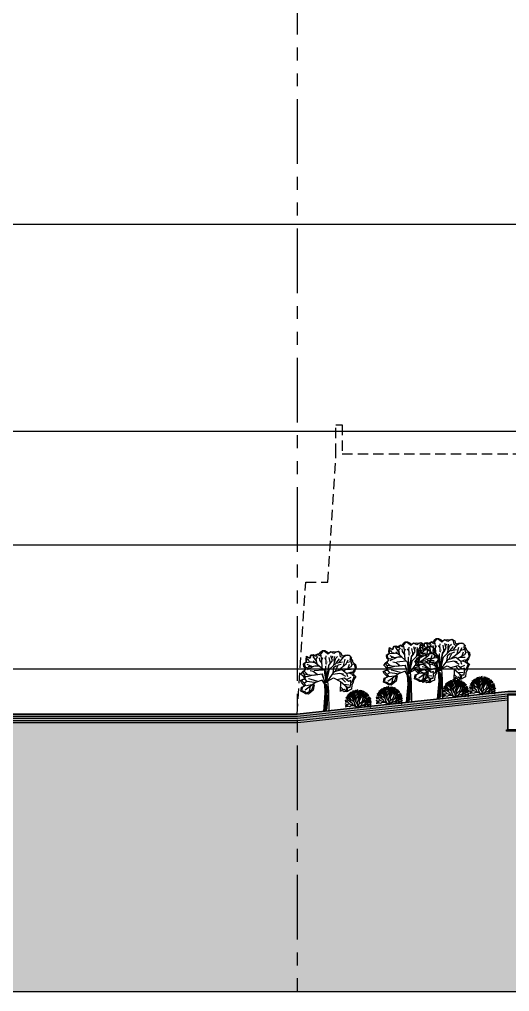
# Model space of a CAD drawing. Header units: millimetres. Extents: x 35054840 to 35483341, y -1288013 to -991013.
# Drawn here: x 35205965 to 35229646, y -1254393 to -1207393 of the extents above; entities that cross this region are included whole.
import ezdxf

# ---------------------------------------------------------------- set-up
doc = ezdxf.new("R2010")
doc.units = ezdxf.units.MM
doc.header["$LTSCALE"] = 1000
doc.header["$MEASUREMENT"] = 0
for name, pattern in [('DASHED', [0.75, 0.5, -0.25]), ('HIDDEN2', [0.1875, 0.125, -0.0625]), ('PHANTOM2', [1.25, 0.625, -0.125, 0.125, -0.125, 0.125, -0.125])]:
    doc.linetypes.add(name, pattern=pattern)
doc.layers.get('0').update_dxf_attribs({"linetype": 'CONTINUOUS'})
doc.layers.get('Defpoints').update_dxf_attribs({"color": 161, "linetype": 'CONTINUOUS'})
for name, color, linetype in [('02_변경L', 7, 'CONTINUOUS'), ('A0-000 XR 단면도$0$250', 250, 'CONTINUOUS'), ('cen', 1, 'CONTINUOUS'), ('con', 2, 'CONTINUOUS'), ('ELE9', 9, 'CONTINUOUS'), ('FIN', 9, 'CONTINUOUS'), ('KZ_횡단_계획선', 3, 'CONTINUOUS'), ('SASAC 도면명', 2, 'CONTINUOUS'), ('대지', 1, 'PHANTOM2')]:
    doc.layers.add(name, color=color, linetype=linetype)
doc.layers.add('Defpionits(Foundation)', color=161, linetype='HIDDEN2', plot=False)

# ---------------------------------------------------------------- blocks, each defined once
blk = doc.blocks.new('sdfsgdfdfg')
at = {"layer": 'cen', "ltscale": 5}
for p, q in [((34536435, -290709), (34739302, -290709)), ((34536435, -300709), (34739302, -300709)), ((34536435, -306209), (34739302, -306209)), ((34536435, -312209), (34739302, -312209))]:
    blk.add_line(p, q, dxfattribs=at)
at = {"layer": '대지', "ltscale": 5}
blk.add_line((34577304, -240916), (34577304, -327809), dxfattribs=at)
blk = doc.blocks.new('A$C59D331AE')
for p, q in [((552, 1678), (579, 1717)), ((579, 1717), (633, 1765)), ((660, 1755), (586, 1669)), ((633, 1765), (701, 1765)), ((728, 1717), (660, 1755)), ((701, 1765), (775, 1726)), ((795, 1659), (728, 1717)), ((775, 1726), (815, 1698)), ((876, 1726), (795, 1659)), ((815, 1698), (896, 1726)), ((970, 1678), (876, 1726)), ((896, 1726), (957, 1736)), ((957, 1736), (1010, 1726)), ((1037, 1717), (970, 1678)), ((1010, 1726), (1091, 1746)), ((1098, 1726), (1037, 1717)), ((1091, 1746), (1172, 1698)), ((1138, 1698), (1098, 1726)), ((1145, 1640), (1138, 1698)), ((1172, 1698), (1186, 1649)), ((168, 1428), (81, 1370)), ((115, 1380), (168, 1428)), ((320, 1429), (148, 1415)), ((162, 1495), (175, 1601)), ((168, 1428), (162, 1495)), ((182, 1505), (168, 1428)), ((175, 1601), (269, 1544)), ((189, 1582), (182, 1505)), ((276, 1544), (189, 1582)), ((256, 1443), (221, 1514)), ((408, 1415), (256, 1443)), ((269, 1544), (303, 1640)), ((296, 1621), (276, 1544)), ((357, 1611), (296, 1621)), ((303, 1640), (364, 1649)), ((451, 1592), (357, 1611)), ((364, 1649), (418, 1630)), ((462, 1457), (364, 1598)), ((540, 1315), (364, 1459)), ((418, 1630), (478, 1659)), ((492, 1669), (451, 1592)), ((452, 1521), (497, 1591)), ((482, 1380), (452, 1521)), ((478, 1659), (552, 1678)), ((552, 1611), (492, 1669)), ((561, 1486), (546, 1556)), ((586, 1669), (552, 1611)), ((625, 1387), (561, 1486)), ((620, 1493), (590, 1668)), ((615, 1493), (644, 1563)), ((629, 1247), (615, 1493)), ((747, 1493), (703, 1556)), ((738, 1528), (747, 1612)), ((747, 1373), (747, 1493)), ((816, 1338), (924, 1479)), ((821, 1331), (890, 1429)), ((865, 1387), (831, 1570)), ((924, 1479), (880, 1619)), ((900, 1535), (944, 1605)), ((964, 1352), (1023, 1549)), ((978, 1521), (993, 1598)), ((983, 1415), (978, 1521)), ((1023, 1549), (1072, 1598)), ((1032, 1405), (1133, 1531)), ((1032, 1405), (1221, 1441)), ((1121, 1422), (1244, 1577)), ((1159, 1582), (1145, 1640)), ((1226, 1563), (1159, 1582)), ((1186, 1649), (1192, 1630)), ((1192, 1630), (1233, 1611)), ((1300, 1611), (1226, 1563)), ((1233, 1611), (1293, 1630)), ((1244, 1324), (1293, 1514)), ((1293, 1630), (1341, 1630)), ((1374, 1630), (1300, 1611)), ((1323, 1380), (1382, 1500)), ((1341, 1630), (1408, 1630)), ((1357, 1429), (1450, 1450)), ((1455, 1592), (1374, 1630)), ((1408, 1630), (1475, 1563)), ((1442, 1486), (1455, 1592)), ((1468, 1467), (1442, 1486)), ((1475, 1563), (1462, 1534)), ((1462, 1534), (1502, 1467)), ((1489, 1361), (1468, 1467)), ((1502, 1467), (1509, 1438)), ((1509, 1438), (1556, 1390)), ((13, 1072), (54, 1139)), ((115, 1187), (54, 1139)), ((54, 1139), (108, 1158)), ((54, 1139), (101, 1072)), ((81, 1370), (88, 1303)), ((88, 1303), (148, 1245)), ((108, 1158), (155, 1235)), ((141, 1284), (115, 1380)), ((148, 1245), (115, 1187)), ((266, 1254), (118, 1275)), ((221, 1057), (123, 1148)), ((155, 1235), (141, 1284)), ((393, 1310), (192, 1212)), ((325, 1303), (197, 1359)), ((540, 1315), (225, 1297)), ((369, 1155), (276, 1176)), ((482, 1071), (369, 1155)), ((659, 1198), (393, 1176)), ((536, 1317), (423, 1317)), ((703, 1176), (536, 1317)), ((708, 1113), (703, 1176)), ((754, 829), (704, 1171)), ((754, 829), (729, 1315)), ((743, 825), (816, 1338)), ((747, 952), (816, 1275)), ((754, 847), (843, 1225)), ((782, 881), (983, 1155)), ((816, 1275), (821, 1331)), ((843, 1225), (1032, 1405)), ((944, 1113), (969, 1282)), ((969, 1282), (1047, 1338)), ((983, 1155), (1200, 1219)), ((1013, 1169), (1092, 1352)), ((1077, 1191), (1323, 1380)), ((1092, 1352), (1175, 1373)), ((1200, 1219), (1337, 1113)), ((1264, 1191), (1465, 1303)), ((1323, 1226), (1470, 1219)), ((1334, 1099), (1486, 1153)), ((1382, 1261), (1421, 1373)), ((1465, 1303), (1514, 1387)), ((1563, 1370), (1489, 1361)), ((1489, 1130), (1522, 1149)), ((1502, 1053), (1489, 1130)), ((1522, 1149), (1596, 1245)), ((1570, 1178), (1522, 1110)), ((1556, 1390), (1596, 1361)), ((1596, 1245), (1563, 1370)), ((1610, 1284), (1570, 1178)), ((1596, 1361), (1610, 1284)), ((0, 899), (13, 908)), ((34, 831), (0, 899)), ((40, 1053), (13, 1072)), ((13, 908), (128, 956)), ((108, 927), (27, 908)), ((27, 908), (101, 822)), ((74, 1033), (40, 1053)), ((128, 956), (74, 1033)), ((326, 1045), (99, 1081)), ((101, 1072), (135, 976)), ((135, 976), (108, 927)), ((187, 867), (118, 825)), ((187, 1008), (123, 1015)), ((192, 867), (128, 945)), ((325, 1043), (187, 1008)), ((403, 839), (187, 867)), ((310, 924), (231, 945)), ((502, 874), (310, 924)), ((641, 1081), (326, 1045)), ((629, 1078), (374, 1043)), ((629, 910), (438, 839)), ((718, 832), (629, 1078)), ((703, 797), (629, 910)), ((728, 771), (641, 1081)), ((738, 938), (708, 1113)), ((728, 832), (738, 938)), ((757, 874), (782, 881)), ((782, 881), (954, 973)), ((817, 577), (792, 883)), ((939, 1078), (1141, 1113)), ((954, 973), (1160, 867)), ((1057, 924), (1273, 980)), ((1141, 1113), (1244, 1092)), ((1158, 865), (1145, 577)), ((1160, 867), (1352, 706)), ((1165, 1106), (1303, 1022)), ((1200, 952), (1303, 846)), ((1273, 980), (1386, 881)), ((1337, 1113), (1362, 1015)), ((1337, 931), (1465, 994)), ((1386, 881), (1465, 910)), ((1396, 1120), (1495, 1078)), ((1426, 888), (1455, 860)), ((1455, 841), (1509, 879)), ((1529, 850), (1489, 764)), ((1556, 1014), (1502, 1053)), ((1509, 879), (1556, 1014)), ((1522, 1110), (1543, 1062)), ((1549, 927), (1529, 850)), ((1543, 1062), (1603, 1014)), ((1603, 1014), (1549, 927)), ((7, 591), (27, 706)), ((88, 552), (7, 591)), ((27, 706), (115, 735)), ((54, 706), (27, 610)), ((27, 610), (121, 581)), ((108, 754), (34, 831)), ((148, 754), (54, 706)), ((101, 822), (148, 754)), ((115, 735), (108, 754)), ((121, 581), (175, 533)), ((438, 839), (133, 615)), ((325, 769), (172, 748)), ((175, 533), (290, 600)), ((370, 619), (229, 504)), ((280, 734), (246, 593)), ((290, 600), (336, 646)), ((336, 646), (389, 797)), ((397, 773), (370, 619)), ((718, 537), (703, 797)), ((733, 565), (728, 771)), ((733, 776), (757, 341)), ((733, 383), (733, 565)), ((754, 355), (738, 629)), ((762, 607), (752, 790)), ((772, 748), (787, 467)), ((830, 0), (817, 577)), ((1145, 600), (1213, 639)), ((1239, 600), (1145, 591)), ((1151, 720), (1224, 650)), ((1213, 639), (1266, 648)), ((1266, 571), (1239, 600)), ((1259, 790), (1411, 776)), ((1266, 648), (1354, 581)), ((1361, 581), (1266, 571)), ((1313, 741), (1347, 600)), ((1354, 581), (1374, 677)), ((1421, 619), (1361, 581)), ((1374, 706), (1442, 706)), ((1374, 677), (1374, 706)), ((1482, 648), (1421, 619)), ((1442, 706), (1455, 793)), ((1455, 793), (1455, 841)), ((1489, 764), (1482, 648)), ((148, 514), (88, 552)), ((229, 504), (148, 514)), ((674, 3), (718, 537)), ((718, 249), (733, 383)), ((723, 39), (754, 355)), ((743, 277), (767, 474)), ((757, 341), (743, 10)), ((787, 467), (772, 263)), ((703, 17), (713, 95)), ((713, 95), (718, 249)), ((772, 263), (767, 67))]:
    blk.add_line(p, q)
for points in [[(724, 1311), (732, 1309), (798, 1466), (805, 1463)], [(733, 987), (742, 987), (724, 1311), (732, 1309)]]:
    blk.add_trace(points)
blk = doc.blocks.new('A$C442A4657')
for p, q in [((132, 395), (44, 526)), ((110, 482), (66, 504)), ((197, 482), (88, 548)), ((241, 548), (110, 592)), ((219, 417), (110, 592)), ((197, 395), (110, 482)), ((241, 548), (132, 636)), ((197, 526), (153, 680)), ((329, 548), (175, 680)), ((329, 636), (197, 702)), ((263, 417), (197, 526)), ((307, 373), (197, 482)), ((263, 658), (219, 724)), ((329, 614), (241, 746)), ((351, 482), (241, 548)), ((329, 702), (263, 746)), ((307, 526), (263, 658)), ((395, 702), (329, 789)), ((395, 504), (329, 702)), ((351, 482), (329, 614)), ((439, 241), (351, 482)), ((373, 702), (395, 833)), ((395, 746), (373, 811)), ((373, 592), (373, 702)), ((482, 680), (395, 746)), ((395, 395), (417, 658)), ((526, 263), (395, 504)), ((417, 658), (439, 833)), ((439, 767), (439, 833)), ((482, 680), (439, 767)), ((439, 614), (504, 767)), ((439, 417), (439, 614)), ((548, 746), (482, 855)), ((504, 548), (482, 680)), ((504, 767), (536, 862)), ((504, 548), (570, 680)), ((526, 263), (504, 548)), ((526, 395), (592, 548)), ((548, 833), (548, 855)), ((570, 680), (548, 833)), ((636, 614), (548, 746)), ((570, 680), (592, 789)), ((636, 767), (592, 877)), ((592, 789), (592, 855)), ((592, 548), (702, 767)), ((636, 680), (680, 811)), ((636, 526), (636, 767)), ((636, 526), (724, 614)), ((636, 417), (636, 526)), ((680, 811), (746, 855)), ((680, 482), (702, 658)), ((680, 482), (811, 658)), ((680, 329), (789, 526)), ((680, 241), (680, 482)), ((724, 789), (702, 855)), ((702, 767), (767, 855)), ((702, 658), (724, 789)), ((702, 680), (789, 746)), ((724, 614), (789, 811)), ((789, 811), (789, 855)), ((789, 746), (877, 811)), ((789, 526), (943, 636)), ((811, 767), (811, 833)), ((811, 658), (811, 767)), ((811, 658), (855, 702)), ((811, 526), (833, 680)), ((811, 307), (899, 504)), ((833, 680), (921, 811)), ((855, 702), (877, 789)), ((855, 395), (877, 636)), ((877, 789), (899, 811)), ((877, 636), (943, 746)), ((899, 504), (965, 614)), ((899, 504), (1009, 570)), ((943, 746), (965, 767)), ((943, 636), (1074, 702)), ((943, 395), (987, 614)), ((965, 614), (987, 702)), ((965, 439), (1118, 658)), ((987, 702), (1009, 746)), ((987, 614), (1031, 724)), ((987, 548), (1096, 570)), ((987, 460), (1162, 482)), ((1009, 570), (1074, 680)), ((1009, 373), (1096, 482)), ((1096, 570), (1140, 614)), ((1096, 373), (1206, 526)), ((1096, 482), (1140, 504)), ((1140, 504), (1162, 548)), ((1162, 482), (1206, 482)), ((153, 351), (0, 307)), ((44, 329), (0, 351)), ((132, 263), (0, 263)), ((22, 175), (0, 197)), ((132, 153), (0, 88)), ((132, 66), (0, 22)), ((110, 395), (22, 417)), ((110, 153), (22, 175)), ((88, 88), (22, 88)), ((110, 285), (44, 329)), ((197, 44), (88, 88)), ((197, 307), (110, 395)), ((219, 175), (110, 285)), ((219, 175), (110, 153)), ((329, 351), (197, 395)), ((329, 219), (197, 307)), ((285, 88), (197, 44)), ((285, 241), (219, 417)), ((395, 110), (219, 175)), ((439, 88), (285, 88)), ((417, 285), (307, 373)), ((395, 110), (329, 219)), ((592, 0), (395, 110)), ((482, 66), (439, 241)), ((504, 66), (439, 241)), ((614, 22), (439, 88)), ((636, 110), (526, 263)), ((570, 197), (636, 417)), ((614, 88), (570, 197)), ((592, 0), (680, 241)), ((592, 0), (767, 132)), ((614, 0), (680, 241)), ((614, 0), (789, 132)), ((658, 175), (811, 307)), ((680, 66), (943, 175)), ((767, 132), (855, 263)), ((789, 132), (921, 110)), ((855, 241), (965, 439)), ((855, 263), (943, 285)), ((921, 285), (1118, 329)), ((921, 110), (1074, 219)), ((921, 110), (1053, 44)), ((943, 285), (1009, 373)), ((943, 175), (1096, 373)), ((965, 88), (987, 44)), ((1009, 373), (1184, 417)), ((1009, 263), (1162, 263)), ((1009, 175), (1140, 153)), ((1031, 66), (1074, 110)), ((1053, 44), (1162, 66)), ((1074, 219), (1184, 307)), ((1074, 219), (1184, 241)), ((1074, 110), (1228, 175)), ((1118, 329), (1228, 439)), ((1118, 329), (1250, 329)), ((1140, 153), (1250, 153)), ((1162, 263), (1250, 175)), ((1162, 66), (1250, 110)), ((1162, 66), (1232, 31)), ((1184, 417), (1228, 460)), ((1184, 307), (1228, 395)), ((1184, 241), (1272, 307)), ((1228, 175), (1250, 197))]:
    blk.add_line(p, q)
blk = doc.blocks.new('종단면-기초')
at = {"layer": 'Defpionits(Foundation)'}
blk.add_lwpolyline([(0, 0), (6200, 0), (6200, -1700), (0, -1700)], close=True, dxfattribs=at)

msp = doc.modelspace()

# ---------------------------------------------------------------- hatches: boundary and pattern name
at = {"layer": 'A0-000 XR 단면도$0$250', "ltscale": 0.5}
h = msp.add_hatch(dxfattribs=at)
h.set_pattern_fill('DOTS', color=256, scale=10000)
h.paths.add_polyline_path([(35365540.7, -1228943), (35350034.8, -1228943), (35341932.6, -1228793), (35338216.3, -1228793), (35338216.3, -1228593), (35338186.3, -1228593), (35338186.3, -1241343), (35332186.3, -1241343), (35332186.3, -1239843), (35323186.3, -1239843), (35323186.3, -1241043), (35318286.3, -1241043), (35318286.3, -1239643), (35312361.3, -1239643), (35312361.3, -1241043), (35307561.3, -1241043), (35307561.3, -1239643), (35295636.3, -1239643), (35295636.3, -1241043), (35290836.3, -1241043), (35290836.3, -1239643), (35284486.3, -1239643), (35284486.3, -1241043), (35279986.3, -1241043), (35279986.3, -1239643), (35273486.3, -1239643), (35273486.3, -1241043), (35268986.3, -1241043), (35268986.3, -1239643), (35262486.3, -1239643), (35262486.3, -1241743), (35257986.3, -1241743), (35257986.3, -1240343), (35251686.3, -1240343), (35251686.3, -1242043), (35246786.3, -1242043), (35246786.3, -1240343), (35235761.3, -1240343), (35235761.3, -1241743), (35229561.3, -1241743), (35229561.3, -1240043), (35233486.3, -1240043), (35233486.3, -1239893), (35229561.3, -1239893), (35219391.1, -1240983), (35178527, -1240983), (35178527, -1254393), (35381393.9, -1254393), (35381388.6, -1228943)])

# ---------------------------------------------------------------- linework, layer by layer
at = {"ltscale": 0.1}
for points in [[(35178527, -1241083), (35219396.4, -1241083), (35229566.6, -1239993), (35233486.3, -1239993)], [(35178527, -1241183), (35219401.7, -1241183), (35229561.3, -1240094.1)], [(35178527, -1241283), (35219407.1, -1241283), (35229561.3, -1240194.7)], [(35178527, -1241383), (35219412.4, -1241383), (35229561.3, -1240295.3)]]:
    msp.add_lwpolyline(points, dxfattribs=at)
at = {"layer": '02_변경L', "linetype": 'DASHED', "elevation": 1}
msp.add_lwpolyline([(35219391.1, -1240983), (35219799.9, -1234593), (35220873.4, -1234593), (35221258.5, -1228393), (35221258.5, -1226993), (35221558.5, -1226993), (35221558.5, -1228393), (35231986.3, -1228393)], dxfattribs=at)
at = {"layer": 'con', "ltscale": 1000, "elevation": 1}
msp.add_lwpolyline([(35235761.3, -1241743), (35229561.3, -1241743), (35229561.3, -1240043), (35233486.3, -1240043), (35233486.3, -1239893), (35233686.3, -1239893), (35233686.3, -1240043), (35259411.3, -1240043)], dxfattribs=at)
at = {"layer": 'Defpoints', "elevation": 1}
for points in [[(35178527, -1254393), (35381393.9, -1254393), (35381393.9, -1228943), (35350034.8, -1228943), (35341932.6, -1228793), (35338186.3, -1228793)], [(35273486.3, -1241043), (35268986.3, -1241043), (35268986.3, -1239643), (35262486.3, -1239643), (35262486.3, -1241743), (35257986.3, -1241743), (35257986.3, -1240343), (35251686.3, -1240343), (35251686.3, -1242043), (35246786.3, -1242043), (35246786.3, -1240343), (35235761.3, -1240343), (35235761.3, -1241743), (35229561.3, -1241743), (35229561.3, -1240043), (35233486.3, -1240043), (35233486.3, -1239893), (35229561.3, -1239893), (35219391.1, -1240983), (35178527, -1240983)]]:
    msp.add_lwpolyline(points, dxfattribs=at)
at = {"layer": 'FIN', "ltscale": 0.1, "elevation": 1}
msp.add_lwpolyline([(35235821.3, -1241803), (35229501.3, -1241803), (35229501.3, -1241743), (35235761.3, -1241743)], dxfattribs=at)
at = {"layer": 'KZ_횡단_계획선'}
msp.add_lwpolyline([(35178527, -1240983), (35219391.1, -1240983), (35229561.3, -1239893), (35233486.3, -1239893), (35233486.3, -1240043), (35229561.3, -1240043), (35229561.3, -1241743), (35235761.3, -1241743), (35235761.3, -1240343), (35246786.3, -1240343), (35246786.3, -1242043), (35251686.3, -1242043), (35251686.3, -1240343), (35257986.3, -1240343), (35257986.3, -1241743), (35262486.3, -1241743), (35262486.3, -1239643), (35268986.3, -1239643), (35268986.3, -1241043), (35273486.3, -1241043)], dxfattribs=at)

# ---------------------------------------------------------------- block references
msp.add_blockref('sdfsgdfdfg', (642087, -926584.2, 1))
at = {"layer": 'ELE9', "linetype": 'ByBlock', "xscale": 1.666666666666667, "yscale": 1.666666666666667, "zscale": 1.666666666666667}
for p in [(35223546.6, -1240422.9), (35225046.6, -1240262.1), (35219546.6, -1240851.6)]:
    msp.add_blockref('A$C59D331AE', p, dxfattribs=at)
at = {"layer": 'ELE9', "linetype": 'ByBlock'}
for p in [(35226424.5, -1240165.7), (35227708.1, -1240028.1), (35221708.1, -1240671.2), (35223208.1, -1240510.4)]:
    msp.add_blockref('A$C442A4657', p, dxfattribs=at)
at = {"layer": 'SASAC 도면명'}
msp.add_blockref('종단면-기초', (35229561.3, -1240043, 1), dxfattribs=at)

doc.saveas('drawing.dxf')
